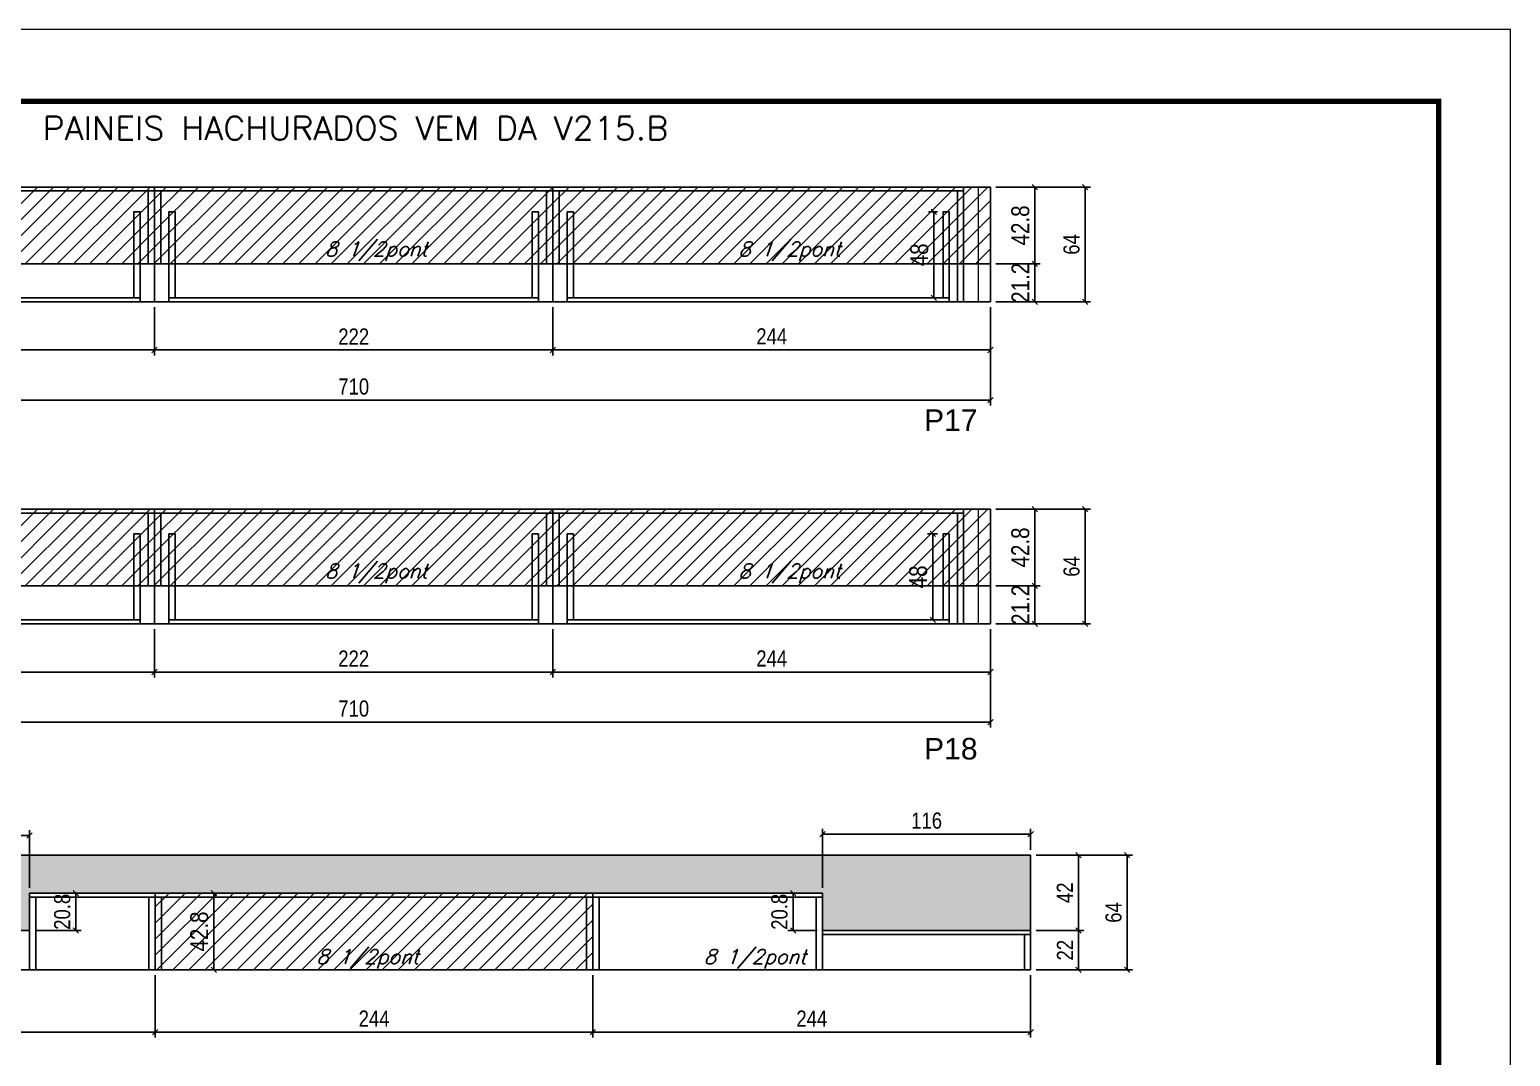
# Model space of a CAD drawing. Extents: x 137137 to 143418, y 10464 to 34486.
# Drawn here: x 142565 to 143391, y 28171 to 28743 of the extents above; entities that cross this region are included whole.
import ezdxf

# ---------------------------------------------------------------- set-up
doc = ezdxf.new("R2010")
doc.units = 0
doc.linetypes.add('DASHED', pattern=[0.75, 0.5, -0.25])
for name, color, linetype in [('5', 5, 'Continuous'), ('COTA', 241, 'Continuous'), ('Painéis', 200, 'Continuous'), ('SARR_2.2x7', 40, 'Continuous'), ('SARR_3.5x7', 81, 'Continuous'), ('texto', 7, 'Continuous')]:
    doc.layers.add(name, color=color, linetype=linetype)
for name, color, linetype, lineweight in [('Escoras', 2, 'Continuous', 25), ('Folhas', 255, 'Continuous', 9), ('Hachura', 251, 'Continuous', 9), ('Sarr 2.2x7', 40, 'Continuous', 9), ('SARRAFO DE PRESSAO', 251, 'DASHED', 9), ('Texto Seção', 7, 'Continuous', 15)]:
    doc.layers.add(name, color=color, linetype=linetype, lineweight=lineweight)
doc.styles.add('COTA TECNICA', font='techl___.ttf', dxfattribs={"height": 10})
doc.styles.add('COTA TECNICA-50', font='techl___.ttf', dxfattribs={"height": 9})
doc.styles.add('REGUA-120', font='ROMANS.shx', dxfattribs={"height": 15})
doc.styles.add('Romans', font='romans.shx')
doc.styles.get("Standard").update_dxf_attribs({"font": 'arial.ttf'})
doc.dimstyles.new('COTA PAINEL-50', dxfattribs={"dimtxt": 9, "dimasz": 3, "dimexe": 3, "dimexo": 3, "dimgap": 3, "dimtad": 1, "dimdec": 1, "dimzin": 12, "dimdsep": 46, "dimtxsty": 'COTA TECNICA-50', "dimblk1": 'OBLIQUE', "dimblk2": 'OBLIQUE', "dimsah": 1, "dimcen": 0.9, "dimclrd": 4, "dimclre": 4, "dimclrt": 240, "dimadec": 1, "dimazin": 3, "dimtfac": 1, "dimtdec": 1, "dimtmove": 0, "dimatfit": 3, "dimfxl": 1, "dimtolj": 1, "dimtzin": 12, "dimarcsym": 0})
doc.dimstyles.new('PAINEL', dxfattribs={"dimtxt": 10, "dimasz": 3, "dimexe": 3, "dimexo": 3, "dimgap": 3, "dimtad": 1, "dimdec": 1, "dimzin": 12, "dimdsep": 46, "dimtxsty": 'COTA TECNICA', "dimblk1": 'OBLIQUE', "dimblk2": 'OBLIQUE', "dimsah": 1, "dimcen": 0.9, "dimclrd": 4, "dimclre": 4, "dimclrt": 240, "dimadec": 1, "dimazin": 3, "dimtfac": 1, "dimtdec": 1, "dimtmove": 0, "dimatfit": 3, "dimfxl": 1, "dimtolj": 1, "dimtzin": 12, "dimarcsym": 0})
pattern_1 = [(45, (0, -179.5123), (-4.49012806, 4.49012806), [])]

# ---------------------------------------------------------------- blocks, each defined once
blk = doc.blocks.new('9999999999')
at = {"layer": 'Folhas'}
blk.add_lwpolyline([(98138.98, 34190.21), (99623.98, 34190.21), (99623.98, 35240.21), (98138.98, 35240.21)], close=True, dxfattribs=at)
at = {"layer": 'Folhas', "color": 30, "const_width": 3}
blk.add_lwpolyline([(98213.98, 34230.21), (99583.98, 34230.21), (99583.98, 35200.21), (98213.98, 35200.21)], close=True, dxfattribs=at)
blk = doc.blocks.new('_Oblique')
at = {"color": 0, "linetype": 'ByBlock', "lineweight": -2}
blk.add_line((-0.5, -0.5), (0.5, 0.5), dxfattribs=at)
blk = doc.blocks.new('*D1054')
at = {"layer": 'Defpoints', "color": 0, "linetype": 'ByBlock', "transparency": 16777216}
for p in [(142391.03, 28591.15), (142635.03, 28591.15), (142635.03, 28564.32)]:
    blk.add_point(p, dxfattribs=at)
at = {"layer": 'Escoras', "color": 4, "linetype": 'ByBlock', "lineweight": -2, "transparency": 16777216}
for p, q in [((142391.03, 28588.15), (142391.03, 28561.32)), ((142635.03, 28588.15), (142635.03, 28561.32)), ((142391.03, 28564.32), (142635.03, 28564.32))]:
    blk.add_line(p, q, dxfattribs=at)
at = {"layer": 'Escoras', "color": 4, "linetype": 'ByBlock', "lineweight": -2, "transparency": 16777216, "xscale": 3, "yscale": 3, "zscale": 3, "rotation": 180}
blk.add_blockref('_Oblique', (142391.03, 28564.32), dxfattribs=at)
at = {"layer": 'Escoras', "color": 4, "linetype": 'ByBlock', "lineweight": -2, "transparency": 16777216, "xscale": 3, "yscale": 3, "zscale": 3}
blk.add_blockref('_Oblique', (142635.03, 28564.32), dxfattribs=at)
at = {"layer": 'Escoras', "color": 240, "linetype": 'ByBlock', "transparency": 16777216, "insert": (142513.03, 28571.89), "char_height": 9, "attachment_point": 5, "style": 'COTA TECNICA-50'}
blk.add_mtext('\\A1;244', dxfattribs=at)
blk = doc.blocks.new('*D1055')
at = {"layer": 'Defpoints', "color": 0, "linetype": 'ByBlock', "transparency": 16777216}
for p in [(142635.03, 28591.15), (142857.03, 28591.15), (142857.03, 28564.32)]:
    blk.add_point(p, dxfattribs=at)
at = {"layer": 'Escoras', "color": 4, "linetype": 'ByBlock', "lineweight": -2, "transparency": 16777216}
for p, q in [((142635.03, 28588.15), (142635.03, 28561.32)), ((142857.03, 28588.15), (142857.03, 28561.32)), ((142635.03, 28564.32), (142857.03, 28564.32))]:
    blk.add_line(p, q, dxfattribs=at)
at = {"layer": 'Escoras', "color": 4, "linetype": 'ByBlock', "lineweight": -2, "transparency": 16777216, "xscale": 3, "yscale": 3, "zscale": 3, "rotation": 180}
blk.add_blockref('_Oblique', (142635.03, 28564.32), dxfattribs=at)
at = {"layer": 'Escoras', "color": 4, "linetype": 'ByBlock', "lineweight": -2, "transparency": 16777216, "xscale": 3, "yscale": 3, "zscale": 3}
blk.add_blockref('_Oblique', (142857.03, 28564.32), dxfattribs=at)
at = {"layer": 'Escoras', "color": 240, "linetype": 'ByBlock', "transparency": 16777216, "insert": (142746.03, 28571.82), "char_height": 9, "attachment_point": 5, "style": 'COTA TECNICA-50'}
blk.add_mtext('\\A1;222', dxfattribs=at)
blk = doc.blocks.new('*D1076')
at = {"layer": 'Defpoints', "color": 0, "linetype": 'ByBlock', "transparency": 16777216}
for p in [(142857.03, 28591.15), (143101.03, 28591.15), (143101.03, 28564.32)]:
    blk.add_point(p, dxfattribs=at)
at = {"layer": 'Escoras', "color": 4, "linetype": 'ByBlock', "lineweight": -2, "transparency": 16777216}
for p, q in [((142857.03, 28588.15), (142857.03, 28561.32)), ((143101.03, 28588.15), (143101.03, 28561.32)), ((142857.03, 28564.32), (143101.03, 28564.32))]:
    blk.add_line(p, q, dxfattribs=at)
at = {"layer": 'Escoras', "color": 4, "linetype": 'ByBlock', "lineweight": -2, "transparency": 16777216, "xscale": 3, "yscale": 3, "zscale": 3, "rotation": 180}
blk.add_blockref('_Oblique', (142857.03, 28564.32), dxfattribs=at)
at = {"layer": 'Escoras', "color": 4, "linetype": 'ByBlock', "lineweight": -2, "transparency": 16777216, "xscale": 3, "yscale": 3, "zscale": 3}
blk.add_blockref('_Oblique', (143101.03, 28564.32), dxfattribs=at)
at = {"layer": 'Escoras', "color": 240, "linetype": 'ByBlock', "transparency": 16777216, "insert": (142979.03, 28571.89), "char_height": 9, "attachment_point": 5, "style": 'COTA TECNICA-50'}
blk.add_mtext('\\A1;244', dxfattribs=at)
blk = doc.blocks.new('*D1056')
at = {"layer": 'Defpoints', "color": 0, "linetype": 'ByBlock', "transparency": 16777216}
for p in [(142391.03, 28591.15), (143101.03, 28591.15), (142391.03, 28536.31)]:
    blk.add_point(p, dxfattribs=at)
at = {"layer": 'Escoras', "color": 4, "linetype": 'ByBlock', "lineweight": -2, "transparency": 16777216}
for p, q in [((142391.03, 28588.15), (142391.03, 28533.31)), ((143101.03, 28588.15), (143101.03, 28533.31)), ((143101.03, 28536.31), (142391.03, 28536.31))]:
    blk.add_line(p, q, dxfattribs=at)
at = {"layer": 'Escoras', "color": 4, "linetype": 'ByBlock', "lineweight": -2, "transparency": 16777216, "xscale": 3, "yscale": 3, "zscale": 3, "rotation": 180}
blk.add_blockref('_Oblique', (142391.03, 28536.31), dxfattribs=at)
at = {"layer": 'Escoras', "color": 4, "linetype": 'ByBlock', "lineweight": -2, "transparency": 16777216, "xscale": 3, "yscale": 3, "zscale": 3}
blk.add_blockref('_Oblique', (143101.03, 28536.31), dxfattribs=at)
at = {"layer": 'Escoras', "color": 240, "linetype": 'ByBlock', "transparency": 16777216, "insert": (142746.03, 28543.9), "char_height": 9, "attachment_point": 5, "style": 'COTA TECNICA-50'}
blk.add_mtext('\\A1;710', dxfattribs=at)
blk = doc.blocks.new('*D1077')
at = {"layer": 'Defpoints', "color": 0, "linetype": 'ByBlock', "transparency": 16777216}
for p in [(142391.38, 28218.76), (142635.38, 28218.76), (142635.38, 28184.06)]:
    blk.add_point(p, dxfattribs=at)
at = {"layer": 'Escoras', "color": 4, "linetype": 'ByBlock', "lineweight": -2, "transparency": 16777216}
for p, q in [((142391.38, 28215.76), (142391.38, 28181.06)), ((142635.38, 28215.76), (142635.38, 28181.06)), ((142391.38, 28184.06), (142635.38, 28184.06))]:
    blk.add_line(p, q, dxfattribs=at)
at = {"layer": 'Escoras', "color": 4, "linetype": 'ByBlock', "lineweight": -2, "transparency": 16777216, "xscale": 3, "yscale": 3, "zscale": 3, "rotation": 180}
blk.add_blockref('_Oblique', (142391.38, 28184.06), dxfattribs=at)
at = {"layer": 'Escoras', "color": 4, "linetype": 'ByBlock', "lineweight": -2, "transparency": 16777216, "xscale": 3, "yscale": 3, "zscale": 3}
blk.add_blockref('_Oblique', (142635.38, 28184.06), dxfattribs=at)
at = {"layer": 'Escoras', "color": 240, "linetype": 'ByBlock', "transparency": 16777216, "insert": (142513.38, 28191.63), "char_height": 9, "attachment_point": 5, "style": 'COTA TECNICA-50'}
blk.add_mtext('\\A1;244', dxfattribs=at)
blk = doc.blocks.new('*D1057')
at = {"layer": 'Defpoints', "color": 0, "linetype": 'ByBlock', "transparency": 16777216}
for p in [(142635.38, 28218.76), (142879.38, 28218.76), (142879.38, 28184.06)]:
    blk.add_point(p, dxfattribs=at)
at = {"layer": 'Escoras', "color": 4, "linetype": 'ByBlock', "lineweight": -2, "transparency": 16777216}
for p, q in [((142635.38, 28215.76), (142635.38, 28181.06)), ((142879.38, 28215.76), (142879.38, 28181.06)), ((142635.38, 28184.06), (142879.38, 28184.06))]:
    blk.add_line(p, q, dxfattribs=at)
at = {"layer": 'Escoras', "color": 4, "linetype": 'ByBlock', "lineweight": -2, "transparency": 16777216, "xscale": 3, "yscale": 3, "zscale": 3, "rotation": 180}
blk.add_blockref('_Oblique', (142635.38, 28184.06), dxfattribs=at)
at = {"layer": 'Escoras', "color": 4, "linetype": 'ByBlock', "lineweight": -2, "transparency": 16777216, "xscale": 3, "yscale": 3, "zscale": 3}
blk.add_blockref('_Oblique', (142879.38, 28184.06), dxfattribs=at)
at = {"layer": 'Escoras', "color": 240, "linetype": 'ByBlock', "transparency": 16777216, "insert": (142757.38, 28191.63), "char_height": 9, "attachment_point": 5, "style": 'COTA TECNICA-50'}
blk.add_mtext('\\A1;244', dxfattribs=at)
blk = doc.blocks.new('*D1058')
at = {"layer": 'Defpoints', "color": 0, "linetype": 'ByBlock', "transparency": 16777216}
for p in [(142879.38, 28218.76), (143123.38, 28218.76), (143123.38, 28184.06)]:
    blk.add_point(p, dxfattribs=at)
at = {"layer": 'Escoras', "color": 4, "linetype": 'ByBlock', "lineweight": -2, "transparency": 16777216}
for p, q in [((142879.38, 28215.76), (142879.38, 28181.06)), ((143123.38, 28215.76), (143123.38, 28181.06)), ((142879.38, 28184.06), (143123.38, 28184.06))]:
    blk.add_line(p, q, dxfattribs=at)
at = {"layer": 'Escoras', "color": 4, "linetype": 'ByBlock', "lineweight": -2, "transparency": 16777216, "xscale": 3, "yscale": 3, "zscale": 3, "rotation": 180}
blk.add_blockref('_Oblique', (142879.38, 28184.06), dxfattribs=at)
at = {"layer": 'Escoras', "color": 4, "linetype": 'ByBlock', "lineweight": -2, "transparency": 16777216, "xscale": 3, "yscale": 3, "zscale": 3}
blk.add_blockref('_Oblique', (143123.38, 28184.06), dxfattribs=at)
at = {"layer": 'Escoras', "color": 240, "linetype": 'ByBlock', "transparency": 16777216, "insert": (143001.38, 28191.63), "char_height": 9, "attachment_point": 5, "style": 'COTA TECNICA-50'}
blk.add_mtext('\\A1;244', dxfattribs=at)
blk = doc.blocks.new('*D1078')
at = {"layer": 'Defpoints', "color": 0, "linetype": 'ByBlock', "transparency": 16777216}
for p in [(142991, 28261.56), (143007.38, 28261.56), (143007.38, 28240.76)]:
    blk.add_point(p, dxfattribs=at)
at = {"layer": 'Escoras', "color": 4, "linetype": 'ByBlock', "lineweight": -2, "transparency": 16777216}
for p, q in [((143004.38, 28261.56), (142988, 28261.56)), ((142991, 28240.76), (142991, 28261.56)), ((143004.38, 28240.76), (142988, 28240.76))]:
    blk.add_line(p, q, dxfattribs=at)
at = {"layer": 'Escoras', "color": 4, "linetype": 'ByBlock', "lineweight": -2, "transparency": 16777216, "xscale": 3, "yscale": 3, "zscale": 3}
for p, rotation in [((142991, 28261.56), 90), ((142991, 28240.76), 270)]:
    blk.add_blockref('_Oblique', p, dxfattribs=dict(at, rotation=rotation))
at = {"layer": 'Escoras', "color": 240, "linetype": 'ByBlock', "transparency": 16777216, "insert": (142983.39, 28251.16), "char_height": 9, "attachment_point": 5, "rotation": 90, "style": 'COTA TECNICA-50'}
blk.add_mtext('\\A1;20.8', dxfattribs=at)
blk = doc.blocks.new('*D1079')
at = {"layer": 'Defpoints', "color": 0, "linetype": 'ByBlock', "transparency": 16777216}
for p in [(142565.38, 28261.56), (142565.38, 28240.76), (142591.19, 28240.76)]:
    blk.add_point(p, dxfattribs=at)
at = {"layer": 'Escoras', "color": 4, "linetype": 'ByBlock', "lineweight": -2, "transparency": 16777216}
for p, q in [((142568.38, 28261.56), (142594.19, 28261.56)), ((142591.19, 28261.56), (142591.19, 28240.76)), ((142568.38, 28240.76), (142594.19, 28240.76))]:
    blk.add_line(p, q, dxfattribs=at)
at = {"layer": 'Escoras', "color": 4, "linetype": 'ByBlock', "lineweight": -2, "transparency": 16777216, "xscale": 3, "yscale": 3, "zscale": 3}
for p, rotation in [((142591.19, 28261.56), 90), ((142591.19, 28240.76), 270)]:
    blk.add_blockref('_Oblique', p, dxfattribs=dict(at, rotation=rotation))
at = {"layer": 'Escoras', "color": 240, "linetype": 'ByBlock', "transparency": 16777216, "insert": (142583.57, 28251.16), "char_height": 9, "attachment_point": 5, "rotation": 90, "style": 'COTA TECNICA-50'}
blk.add_mtext('\\A1;20.8', dxfattribs=at)
blk = doc.blocks.new('*D1065')
at = {"layer": 'Defpoints', "color": 0, "linetype": 'ByBlock', "transparency": 16777216}
for p in [(142565.38, 28293.7), (142565.38, 28261.56), (142391.38, 28240.76)]:
    blk.add_point(p, dxfattribs=at)
at = {"layer": 'Escoras', "color": 4, "linetype": 'ByBlock', "lineweight": -2, "transparency": 16777216}
for p, q in [((142391.38, 28243.76), (142391.38, 28296.7)), ((142565.38, 28264.56), (142565.38, 28296.7)), ((142391.38, 28293.7), (142565.38, 28293.7))]:
    blk.add_line(p, q, dxfattribs=at)
at = {"layer": 'Escoras', "color": 4, "linetype": 'ByBlock', "lineweight": -2, "transparency": 16777216, "xscale": 3, "yscale": 3, "zscale": 3, "rotation": 180}
blk.add_blockref('_Oblique', (142391.38, 28293.7), dxfattribs=at)
at = {"layer": 'Escoras', "color": 4, "linetype": 'ByBlock', "lineweight": -2, "transparency": 16777216, "xscale": 3, "yscale": 3, "zscale": 3}
blk.add_blockref('_Oblique', (142565.38, 28293.7), dxfattribs=at)
at = {"layer": 'Escoras', "color": 240, "linetype": 'ByBlock', "transparency": 16777216, "insert": (142478.38, 28301.27), "char_height": 9, "attachment_point": 5, "style": 'COTA TECNICA-50'}
blk.add_mtext('\\A1;174', dxfattribs=at)
blk = doc.blocks.new('*D1066')
at = {"layer": 'Defpoints', "color": 0, "linetype": 'ByBlock', "transparency": 16777216}
for p in [(143123.38, 28294.35), (143123.38, 28282.76), (143007.38, 28261.56)]:
    blk.add_point(p, dxfattribs=at)
at = {"layer": 'Escoras', "color": 4, "linetype": 'ByBlock', "lineweight": -2, "transparency": 16777216}
for p, q in [((143007.38, 28264.56), (143007.38, 28297.35)), ((143123.38, 28285.76), (143123.38, 28297.35)), ((143007.38, 28294.35), (143123.38, 28294.35))]:
    blk.add_line(p, q, dxfattribs=at)
at = {"layer": 'Escoras', "color": 4, "linetype": 'ByBlock', "lineweight": -2, "transparency": 16777216, "xscale": 3, "yscale": 3, "zscale": 3, "rotation": 180}
blk.add_blockref('_Oblique', (143007.38, 28294.35), dxfattribs=at)
at = {"layer": 'Escoras', "color": 4, "linetype": 'ByBlock', "lineweight": -2, "transparency": 16777216, "xscale": 3, "yscale": 3, "zscale": 3}
blk.add_blockref('_Oblique', (143123.38, 28294.35), dxfattribs=at)
at = {"layer": 'Escoras', "color": 240, "linetype": 'ByBlock', "transparency": 16777216, "insert": (143065.38, 28301.94), "char_height": 9, "attachment_point": 5, "style": 'COTA TECNICA-50'}
blk.add_mtext('\\A1;116', dxfattribs=at)
blk = doc.blocks.new('*D1086')
at = {"layer": 'Defpoints', "color": 0, "linetype": 'ByBlock', "transparency": 16777216}
for p in [(143123.38, 28240.76), (143149.98, 28240.76), (143123.38, 28218.76)]:
    blk.add_point(p, dxfattribs=at)
at = {"layer": 'Escoras', "color": 4, "linetype": 'ByBlock', "lineweight": -2, "transparency": 16777216}
for p, q in [((143126.38, 28240.76), (143152.98, 28240.76)), ((143149.98, 28218.76), (143149.98, 28240.76)), ((143126.38, 28218.76), (143152.98, 28218.76))]:
    blk.add_line(p, q, dxfattribs=at)
at = {"layer": 'Escoras', "color": 4, "linetype": 'ByBlock', "lineweight": -2, "transparency": 16777216, "xscale": 3, "yscale": 3, "zscale": 3}
for p, rotation in [((143149.98, 28240.76), 90), ((143149.98, 28218.76), 270)]:
    blk.add_blockref('_Oblique', p, dxfattribs=dict(at, rotation=rotation))
at = {"layer": 'Escoras', "color": 240, "linetype": 'ByBlock', "transparency": 16777216, "insert": (143142.48, 28229.76), "char_height": 9, "attachment_point": 5, "rotation": 90, "style": 'COTA TECNICA-50'}
blk.add_mtext('\\A1;22', dxfattribs=at)
blk = doc.blocks.new('*D1087')
at = {"layer": 'Defpoints', "color": 0, "linetype": 'ByBlock', "transparency": 16777216}
for p in [(143123.38, 28282.76), (143149.98, 28282.76), (143123.38, 28240.76)]:
    blk.add_point(p, dxfattribs=at)
at = {"layer": 'Escoras', "color": 4, "linetype": 'ByBlock', "lineweight": -2, "transparency": 16777216}
for p, q in [((143126.38, 28282.76), (143152.98, 28282.76)), ((143149.98, 28240.76), (143149.98, 28282.76)), ((143126.38, 28240.76), (143152.98, 28240.76))]:
    blk.add_line(p, q, dxfattribs=at)
at = {"layer": 'Escoras', "color": 4, "linetype": 'ByBlock', "lineweight": -2, "transparency": 16777216, "xscale": 3, "yscale": 3, "zscale": 3}
for p, rotation in [((143149.98, 28282.76), 90), ((143149.98, 28240.76), 270)]:
    blk.add_blockref('_Oblique', p, dxfattribs=dict(at, rotation=rotation))
at = {"layer": 'Escoras', "color": 240, "linetype": 'ByBlock', "transparency": 16777216, "insert": (143142.41, 28261.76), "char_height": 9, "attachment_point": 5, "rotation": 90, "style": 'COTA TECNICA-50'}
blk.add_mtext('\\A1;42', dxfattribs=at)
blk = doc.blocks.new('*D1074')
at = {"layer": 'Defpoints', "color": 0, "linetype": 'ByBlock', "transparency": 16777216}
for p in [(143123.38, 28282.76), (143123.38, 28218.76), (143177.2, 28218.76)]:
    blk.add_point(p, dxfattribs=at)
at = {"layer": 'Escoras', "color": 4, "linetype": 'ByBlock', "lineweight": -2, "transparency": 16777216}
for p, q in [((143126.38, 28282.76), (143180.2, 28282.76)), ((143177.2, 28282.76), (143177.2, 28218.76)), ((143126.38, 28218.76), (143180.2, 28218.76))]:
    blk.add_line(p, q, dxfattribs=at)
at = {"layer": 'Escoras', "color": 4, "linetype": 'ByBlock', "lineweight": -2, "transparency": 16777216, "xscale": 3, "yscale": 3, "zscale": 3}
for p, rotation in [((143177.2, 28282.76), 90), ((143177.2, 28218.76), 270)]:
    blk.add_blockref('_Oblique', p, dxfattribs=dict(at, rotation=rotation))
at = {"layer": 'Escoras', "color": 240, "linetype": 'ByBlock', "transparency": 16777216, "insert": (143169.61, 28250.76), "char_height": 9, "attachment_point": 5, "rotation": 90, "style": 'COTA TECNICA-50'}
blk.add_mtext('\\A1;64', dxfattribs=at)
blk = doc.blocks.new('*D2314')
at = {"layer": 'Defpoints', "color": 0, "linetype": 'ByBlock', "transparency": 16777216}
for p in [(143101.03, 28655.15), (143101.03, 28591.15), (143153.79, 28591.15)]:
    blk.add_point(p, dxfattribs=at)
at = {"layer": 'Escoras', "color": 4, "linetype": 'ByBlock', "lineweight": -2, "transparency": 16777216}
for p, q in [((143104.03, 28655.15), (143156.79, 28655.15)), ((143153.79, 28655.15), (143153.79, 28591.15)), ((143104.03, 28591.15), (143156.79, 28591.15))]:
    blk.add_line(p, q, dxfattribs=at)
at = {"layer": 'Escoras', "color": 4, "linetype": 'ByBlock', "lineweight": -2, "transparency": 16777216, "xscale": 3, "yscale": 3, "zscale": 3}
for p, rotation in [((143153.79, 28655.15), 90), ((143153.79, 28591.15), 270)]:
    blk.add_blockref('_Oblique', p, dxfattribs=dict(at, rotation=rotation))
at = {"layer": 'Escoras', "color": 240, "linetype": 'ByBlock', "transparency": 16777216, "insert": (143146.2, 28623.15), "char_height": 9, "attachment_point": 5, "rotation": 90, "style": 'COTA TECNICA-50'}
blk.add_mtext('\\A1;64', dxfattribs=at)
blk = doc.blocks.new('*D2315')
at = {"layer": 'COTA', "color": 4, "lineweight": -2, "ltscale": 25, "transparency": 16777216}
for p, q in [((143104.03, 28655.15), (143128.75, 28655.15)), ((143125.75, 28655.15), (143125.75, 28612.35)), ((143104.03, 28612.35), (143128.75, 28612.35))]:
    blk.add_line(p, q, dxfattribs=at)
at = {"layer": 'Defpoints', "color": 0, "ltscale": 25, "transparency": 16777216}
for p in [(143101.03, 28655.15), (143101.03, 28612.35), (143125.75, 28612.35)]:
    blk.add_point(p, dxfattribs=at)
at = {"layer": 'COTA', "color": 4, "lineweight": -2, "ltscale": 25, "transparency": 16777216, "xscale": 3, "yscale": 3, "zscale": 3}
for p, rotation in [((143125.75, 28655.15), 90), ((143125.75, 28612.35), 270)]:
    blk.add_blockref('_Oblique', p, dxfattribs=dict(at, rotation=rotation))
at = {"layer": 'COTA', "color": 240, "ltscale": 25, "transparency": 16777216, "insert": (143117.65, 28633.75), "char_height": 10, "attachment_point": 5, "rotation": 90, "style": 'COTA TECNICA'}
blk.add_mtext('\\A1;42.8', dxfattribs=at)
blk = doc.blocks.new('*D2316')
at = {"layer": 'COTA', "color": 4, "lineweight": -2, "ltscale": 25, "transparency": 16777216}
for p, q in [((143104.03, 28612.35), (143128.75, 28612.35)), ((143125.75, 28612.35), (143125.75, 28591.15)), ((143104.03, 28591.15), (143128.75, 28591.15))]:
    blk.add_line(p, q, dxfattribs=at)
at = {"layer": 'Defpoints', "color": 0, "ltscale": 25, "transparency": 16777216}
for p in [(143101.03, 28612.35), (143101.03, 28591.15), (143125.75, 28591.15)]:
    blk.add_point(p, dxfattribs=at)
at = {"layer": 'COTA', "color": 4, "lineweight": -2, "ltscale": 25, "transparency": 16777216, "xscale": 3, "yscale": 3, "zscale": 3}
for p, rotation in [((143125.75, 28612.35), 90), ((143125.75, 28591.15), 270)]:
    blk.add_blockref('_Oblique', p, dxfattribs=dict(at, rotation=rotation))
at = {"layer": 'COTA', "color": 240, "ltscale": 25, "transparency": 16777216, "insert": (143117.69, 28601.75), "char_height": 10, "attachment_point": 5, "rotation": 90, "style": 'COTA TECNICA'}
blk.add_mtext('\\A1;21.2', dxfattribs=at)
blk = doc.blocks.new('*D2317')
at = {"layer": 'Defpoints', "color": 0, "linetype": 'ByBlock', "transparency": 16777216}
for p in [(142391.03, 28411.64), (142635.03, 28411.64), (142635.03, 28384.81)]:
    blk.add_point(p, dxfattribs=at)
at = {"layer": 'Escoras', "color": 4, "linetype": 'ByBlock', "lineweight": -2, "transparency": 16777216}
for p, q in [((142391.03, 28408.64), (142391.03, 28381.81)), ((142635.03, 28408.64), (142635.03, 28381.81)), ((142391.03, 28384.81), (142635.03, 28384.81))]:
    blk.add_line(p, q, dxfattribs=at)
at = {"layer": 'Escoras', "color": 4, "linetype": 'ByBlock', "lineweight": -2, "transparency": 16777216, "xscale": 3, "yscale": 3, "zscale": 3, "rotation": 180}
blk.add_blockref('_Oblique', (142391.03, 28384.81), dxfattribs=at)
at = {"layer": 'Escoras', "color": 4, "linetype": 'ByBlock', "lineweight": -2, "transparency": 16777216, "xscale": 3, "yscale": 3, "zscale": 3}
blk.add_blockref('_Oblique', (142635.03, 28384.81), dxfattribs=at)
at = {"layer": 'Escoras', "color": 240, "linetype": 'ByBlock', "transparency": 16777216, "insert": (142513.03, 28392.37), "char_height": 9, "attachment_point": 5, "style": 'COTA TECNICA-50'}
blk.add_mtext('\\A1;244', dxfattribs=at)
blk = doc.blocks.new('*D2318')
at = {"layer": 'Defpoints', "color": 0, "linetype": 'ByBlock', "transparency": 16777216}
for p in [(142635.03, 28411.64), (142857.03, 28411.64), (142857.03, 28384.81)]:
    blk.add_point(p, dxfattribs=at)
at = {"layer": 'Escoras', "color": 4, "linetype": 'ByBlock', "lineweight": -2, "transparency": 16777216}
for p, q in [((142635.03, 28408.64), (142635.03, 28381.81)), ((142857.03, 28408.64), (142857.03, 28381.81)), ((142635.03, 28384.81), (142857.03, 28384.81))]:
    blk.add_line(p, q, dxfattribs=at)
at = {"layer": 'Escoras', "color": 4, "linetype": 'ByBlock', "lineweight": -2, "transparency": 16777216, "xscale": 3, "yscale": 3, "zscale": 3, "rotation": 180}
blk.add_blockref('_Oblique', (142635.03, 28384.81), dxfattribs=at)
at = {"layer": 'Escoras', "color": 4, "linetype": 'ByBlock', "lineweight": -2, "transparency": 16777216, "xscale": 3, "yscale": 3, "zscale": 3}
blk.add_blockref('_Oblique', (142857.03, 28384.81), dxfattribs=at)
at = {"layer": 'Escoras', "color": 240, "linetype": 'ByBlock', "transparency": 16777216, "insert": (142746.03, 28392.31), "char_height": 9, "attachment_point": 5, "style": 'COTA TECNICA-50'}
blk.add_mtext('\\A1;222', dxfattribs=at)
blk = doc.blocks.new('*D2323')
at = {"layer": 'Defpoints', "color": 0, "linetype": 'ByBlock', "transparency": 16777216}
for p in [(142857.03, 28411.64), (143101.03, 28411.64), (143101.03, 28384.81)]:
    blk.add_point(p, dxfattribs=at)
at = {"layer": 'Escoras', "color": 4, "linetype": 'ByBlock', "lineweight": -2, "transparency": 16777216}
for p, q in [((142857.03, 28408.64), (142857.03, 28381.81)), ((143101.03, 28408.64), (143101.03, 28381.81)), ((142857.03, 28384.81), (143101.03, 28384.81))]:
    blk.add_line(p, q, dxfattribs=at)
at = {"layer": 'Escoras', "color": 4, "linetype": 'ByBlock', "lineweight": -2, "transparency": 16777216, "xscale": 3, "yscale": 3, "zscale": 3, "rotation": 180}
blk.add_blockref('_Oblique', (142857.03, 28384.81), dxfattribs=at)
at = {"layer": 'Escoras', "color": 4, "linetype": 'ByBlock', "lineweight": -2, "transparency": 16777216, "xscale": 3, "yscale": 3, "zscale": 3}
blk.add_blockref('_Oblique', (143101.03, 28384.81), dxfattribs=at)
at = {"layer": 'Escoras', "color": 240, "linetype": 'ByBlock', "transparency": 16777216, "insert": (142979.03, 28392.37), "char_height": 9, "attachment_point": 5, "style": 'COTA TECNICA-50'}
blk.add_mtext('\\A1;244', dxfattribs=at)
blk = doc.blocks.new('*D2319')
at = {"layer": 'Defpoints', "color": 0, "linetype": 'ByBlock', "transparency": 16777216}
for p in [(142391.03, 28411.64), (143101.03, 28411.64), (142391.03, 28356.8)]:
    blk.add_point(p, dxfattribs=at)
at = {"layer": 'Escoras', "color": 4, "linetype": 'ByBlock', "lineweight": -2, "transparency": 16777216}
for p, q in [((142391.03, 28408.64), (142391.03, 28353.8)), ((143101.03, 28408.64), (143101.03, 28353.8)), ((143101.03, 28356.8), (142391.03, 28356.8))]:
    blk.add_line(p, q, dxfattribs=at)
at = {"layer": 'Escoras', "color": 4, "linetype": 'ByBlock', "lineweight": -2, "transparency": 16777216, "xscale": 3, "yscale": 3, "zscale": 3, "rotation": 180}
blk.add_blockref('_Oblique', (142391.03, 28356.8), dxfattribs=at)
at = {"layer": 'Escoras', "color": 4, "linetype": 'ByBlock', "lineweight": -2, "transparency": 16777216, "xscale": 3, "yscale": 3, "zscale": 3}
blk.add_blockref('_Oblique', (143101.03, 28356.8), dxfattribs=at)
at = {"layer": 'Escoras', "color": 240, "linetype": 'ByBlock', "transparency": 16777216, "insert": (142746.03, 28364.39), "char_height": 9, "attachment_point": 5, "style": 'COTA TECNICA-50'}
blk.add_mtext('\\A1;710', dxfattribs=at)
blk = doc.blocks.new('*D2320')
at = {"layer": 'Defpoints', "color": 0, "linetype": 'ByBlock', "transparency": 16777216}
for p in [(143101.03, 28475.64), (143101.03, 28411.64), (143153.79, 28411.64)]:
    blk.add_point(p, dxfattribs=at)
at = {"layer": 'Escoras', "color": 4, "linetype": 'ByBlock', "lineweight": -2, "transparency": 16777216}
for p, q in [((143104.03, 28475.64), (143156.79, 28475.64)), ((143153.79, 28475.64), (143153.79, 28411.64)), ((143104.03, 28411.64), (143156.79, 28411.64))]:
    blk.add_line(p, q, dxfattribs=at)
at = {"layer": 'Escoras', "color": 4, "linetype": 'ByBlock', "lineweight": -2, "transparency": 16777216, "xscale": 3, "yscale": 3, "zscale": 3}
for p, rotation in [((143153.79, 28475.64), 90), ((143153.79, 28411.64), 270)]:
    blk.add_blockref('_Oblique', p, dxfattribs=dict(at, rotation=rotation))
at = {"layer": 'Escoras', "color": 240, "linetype": 'ByBlock', "transparency": 16777216, "insert": (143146.2, 28443.64), "char_height": 9, "attachment_point": 5, "rotation": 90, "style": 'COTA TECNICA-50'}
blk.add_mtext('\\A1;64', dxfattribs=at)
blk = doc.blocks.new('*D2321')
at = {"layer": 'COTA', "color": 4, "lineweight": -2, "ltscale": 25, "transparency": 16777216}
for p, q in [((143104.03, 28475.64), (143128.75, 28475.64)), ((143125.75, 28475.64), (143125.75, 28432.84)), ((143104.03, 28432.84), (143128.75, 28432.84))]:
    blk.add_line(p, q, dxfattribs=at)
at = {"layer": 'Defpoints', "color": 0, "ltscale": 25, "transparency": 16777216}
for p in [(143101.03, 28475.64), (143101.03, 28432.84), (143125.75, 28432.84)]:
    blk.add_point(p, dxfattribs=at)
at = {"layer": 'COTA', "color": 4, "lineweight": -2, "ltscale": 25, "transparency": 16777216, "xscale": 3, "yscale": 3, "zscale": 3}
for p, rotation in [((143125.75, 28475.64), 90), ((143125.75, 28432.84), 270)]:
    blk.add_blockref('_Oblique', p, dxfattribs=dict(at, rotation=rotation))
at = {"layer": 'COTA', "color": 240, "ltscale": 25, "transparency": 16777216, "insert": (143117.65, 28454.24), "char_height": 10, "attachment_point": 5, "rotation": 90, "style": 'COTA TECNICA'}
blk.add_mtext('\\A1;42.8', dxfattribs=at)
blk = doc.blocks.new('*D2322')
at = {"layer": 'COTA', "color": 4, "lineweight": -2, "ltscale": 25, "transparency": 16777216}
for p, q in [((143104.03, 28432.84), (143128.75, 28432.84)), ((143125.75, 28432.84), (143125.75, 28411.64)), ((143104.03, 28411.64), (143128.75, 28411.64))]:
    blk.add_line(p, q, dxfattribs=at)
at = {"layer": 'Defpoints', "color": 0, "ltscale": 25, "transparency": 16777216}
for p in [(143101.03, 28432.84), (143101.03, 28411.64), (143125.75, 28411.64)]:
    blk.add_point(p, dxfattribs=at)
at = {"layer": 'COTA', "color": 4, "lineweight": -2, "ltscale": 25, "transparency": 16777216, "xscale": 3, "yscale": 3, "zscale": 3}
for p, rotation in [((143125.75, 28432.84), 90), ((143125.75, 28411.64), 270)]:
    blk.add_blockref('_Oblique', p, dxfattribs=dict(at, rotation=rotation))
at = {"layer": 'COTA', "color": 240, "ltscale": 25, "transparency": 16777216, "insert": (143117.69, 28422.24), "char_height": 10, "attachment_point": 5, "rotation": 90, "style": 'COTA TECNICA'}
blk.add_mtext('\\A1;21.2', dxfattribs=at)
blk = doc.blocks.new('*D2324')
at = {"layer": 'COTA', "color": 4, "lineweight": -2, "ltscale": 25, "transparency": 16777216}
for p, q in [((143071.53, 28641.35), (143066.41, 28641.35)), ((143069.41, 28593.35), (143069.41, 28641.35)), ((143071.53, 28593.35), (143066.41, 28593.35))]:
    blk.add_line(p, q, dxfattribs=at)
at = {"layer": 'Defpoints', "color": 0, "ltscale": 25, "transparency": 16777216}
for p in [(143069.41, 28641.35), (143074.53, 28641.35), (143074.53, 28593.35)]:
    blk.add_point(p, dxfattribs=at)
at = {"layer": 'COTA', "color": 4, "lineweight": -2, "ltscale": 25, "transparency": 16777216, "xscale": 3, "yscale": 3, "zscale": 3}
for p, rotation in [((143069.41, 28641.35), 90), ((143069.41, 28593.35), 270)]:
    blk.add_blockref('_Oblique', p, dxfattribs=dict(at, rotation=rotation))
at = {"layer": 'COTA', "color": 240, "ltscale": 25, "transparency": 16777216, "insert": (143061.32, 28617.35), "char_height": 10, "attachment_point": 5, "rotation": 90, "style": 'COTA TECNICA'}
blk.add_mtext('\\A1;48', dxfattribs=at)
blk = doc.blocks.new('*D2325')
at = {"layer": 'COTA', "color": 4, "lineweight": -2, "ltscale": 25, "transparency": 16777216}
for p, q in [((143071.53, 28461.84), (143065.82, 28461.84)), ((143068.82, 28413.84), (143068.82, 28461.84)), ((143071.53, 28413.84), (143065.82, 28413.84))]:
    blk.add_line(p, q, dxfattribs=at)
at = {"layer": 'Defpoints', "color": 0, "ltscale": 25, "transparency": 16777216}
for p in [(143068.82, 28461.84), (143074.53, 28461.84), (143074.53, 28413.84)]:
    blk.add_point(p, dxfattribs=at)
at = {"layer": 'COTA', "color": 4, "lineweight": -2, "ltscale": 25, "transparency": 16777216, "xscale": 3, "yscale": 3, "zscale": 3}
for p, rotation in [((143068.82, 28461.84), 90), ((143068.82, 28413.84), 270)]:
    blk.add_blockref('_Oblique', p, dxfattribs=dict(at, rotation=rotation))
at = {"layer": 'COTA', "color": 240, "ltscale": 25, "transparency": 16777216, "insert": (143060.72, 28437.84), "char_height": 10, "attachment_point": 5, "rotation": 90, "style": 'COTA TECNICA'}
blk.add_mtext('\\A1;48', dxfattribs=at)
blk = doc.blocks.new('*D2326')
at = {"layer": 'COTA', "color": 4, "lineweight": -2, "ltscale": 25, "transparency": 16777216}
for p, q in [((142638.38, 28261.56), (142671.06, 28261.56)), ((142668.06, 28218.76), (142668.06, 28261.56)), ((142638.38, 28218.76), (142671.06, 28218.76))]:
    blk.add_line(p, q, dxfattribs=at)
at = {"layer": 'Defpoints', "color": 0, "ltscale": 25, "transparency": 16777216}
for p in [(142635.38, 28261.56), (142668.06, 28261.56), (142635.38, 28218.76)]:
    blk.add_point(p, dxfattribs=at)
at = {"layer": 'COTA', "color": 4, "lineweight": -2, "ltscale": 25, "transparency": 16777216, "xscale": 3, "yscale": 3, "zscale": 3}
for p, rotation in [((142668.06, 28261.56), 90), ((142668.06, 28218.76), 270)]:
    blk.add_blockref('_Oblique', p, dxfattribs=dict(at, rotation=rotation))
at = {"layer": 'COTA', "color": 240, "ltscale": 25, "transparency": 16777216, "insert": (142659.97, 28240.16), "char_height": 10, "attachment_point": 5, "rotation": 90, "style": 'COTA TECNICA'}
blk.add_mtext('\\A1;42.8', dxfattribs=at)

msp = doc.modelspace()

# ---------------------------------------------------------------- hatches: boundary and pattern name
at = {"layer": 'COTA', "linetype": 'ByBlock'}
h = msp.add_hatch(dxfattribs=at)
h.set_pattern_fill('AR-CONC', color=256, scale=0.03)
h.set_pattern_definition([(50, (-45572.6263, -233.857), (5.46554007, -0.47817257), [0.5715, -6.2865]), (355, (-45572.6263, -233.857), (-1.05730264, 5.73170536), [0.4572, -5.02921753]), (100.4514447, (-45572.171, -233.8966), (4.40823741, 5.25353256), [0.48570026, -5.34270734]), (46.1842, (-45572.6263, -232.333), (8.13237123, -1.26126984), [0.85725, -9.42975]), (96.6355576, (-45571.949, -232.438), (7.12212402, 7.42278374), [0.7285507, -8.01406824]), (351.184151, (-45572.626, -232.333), (7.12212402, 7.42278374), [0.685799, -7.54379196]), (21, (-45571.8643, -232.714), (4.54843174, -3.06795595), [0.5715, -6.2865]), (326, (-45571.8643, -232.714), (1.85406085, 5.52563898), [0.4572, -5.0292]), (71.451445, (-45571.4853, -232.9695), (6.40249258, 2.45768307), [0.48570026, -5.34269813]), (37.5, (-45572.6263, -233.8568), (0.092658098, 2.536651166), [0, -4.96824, 0, -5.1054, 0, -5.04825]), (7.5, (-45572.6263, -233.8568), (2.004589875, 3.005417245), [0, -2.91084, 0, -4.85394, 0, -1.92405]), (327.5, (-45574.3256, -233.8568), (4.067717855, -0.17186232), [0, -1.905, 0, -5.9436, 0, -7.8867]), (317.5, (-45575.0876, -233.8568), (4.44387544, 0.76279473), [0, -2.4765, 0, -3.94716, 0, -5.6007])])
h.paths.add_polyline_path([(143123.38, 28240.76), (143123.38, 28282.76), (142391.38, 28282.76), (142391.38, 28240.76), (142565.38, 28240.76), (142565.38, 28259.36), (142565.38, 28261.56), (143007.38, 28261.56), (143007.38, 28240.76)])
at = {"layer": 'Hachura', "ltscale": 25}
h = msp.add_hatch(dxfattribs=at)
h.set_pattern_fill('ANSI31', color=256, scale=2)
h.paths.add_polyline_path([(142635.03, 28655.15), (142391.03, 28655.15), (142391.03, 28612.35), (142635.03, 28612.35)])
h = msp.add_hatch(dxfattribs=at)
h.set_pattern_fill('ANSI31', color=256, scale=2)
h.paths.add_polyline_path([(142857.03, 28612.35), (142857.03, 28655.15), (142635.03, 28655.15), (142635.03, 28612.35)])
h = msp.add_hatch(dxfattribs=at)
h.set_pattern_fill('ANSI31', color=256, scale=2)
h.paths.add_polyline_path([(142857.03, 28655.15), (142857.03, 28612.35), (143101.03, 28612.35), (143101.03, 28655.15)])
h = msp.add_hatch(dxfattribs=at)
h.set_pattern_fill('ANSI31', color=256, scale=2)
h.set_pattern_definition(pattern_1)
h.paths.add_polyline_path([(142635.03, 28475.64), (142391.03, 28475.64), (142391.03, 28432.84), (142635.03, 28432.84)])
h = msp.add_hatch(dxfattribs=at)
h.set_pattern_fill('ANSI31', color=256, scale=2)
h.set_pattern_definition(pattern_1)
h.paths.add_polyline_path([(142857.03, 28432.84), (142857.03, 28475.64), (142635.03, 28475.64), (142635.03, 28432.84)])
h = msp.add_hatch(dxfattribs=at)
h.set_pattern_fill('ANSI31', color=256, scale=2)
h.set_pattern_definition(pattern_1)
h.paths.add_polyline_path([(142857.03, 28475.64), (142857.03, 28432.84), (143101.03, 28432.84), (143101.03, 28475.64)])
h = msp.add_hatch(dxfattribs=at)
h.set_pattern_fill('ANSI31', color=256, scale=2)
h.paths.add_polyline_path([(142879.38, 28261.56), (142635.38, 28261.56), (142635.38, 28218.76), (142879.38, 28218.76)])
h.paths.add_polyline_path([(142669.82, 28223.3), (142669.82, 28257.85), (142649.24, 28257.85), (142649.24, 28223.3)], flags=24)

# ---------------------------------------------------------------- linework, layer by layer
at = {"layer": 'COTA', "linetype": 'ByBlock'}
for q in [(142391.38, 28282.76), (143123.38, 28240.76)]:
    msp.add_line((143123.38, 28282.76), q, dxfattribs=at)
at = {"layer": 'Painéis', "linetype": 'ByBlock'}
for p, q in [((142391.03, 28655.15), (143101.03, 28655.15)), ((142635.03, 28655.15), (142635.03, 28591.15)), ((142857.03, 28655.15), (142857.03, 28591.15)), ((143101.03, 28655.15), (143101.03, 28591.15)), ((142391.03, 28612.35), (143101.03, 28612.35)), ((142391.03, 28591.15), (143101.03, 28591.15)), ((142391.03, 28475.64), (143101.03, 28475.64)), ((142635.03, 28475.64), (142635.03, 28411.64)), ((142857.03, 28475.64), (142857.03, 28411.64)), ((143101.03, 28475.64), (143101.03, 28411.64)), ((142391.03, 28432.84), (143101.03, 28432.84)), ((142391.03, 28411.64), (143101.03, 28411.64)), ((142565.38, 28261.56), (143007.38, 28261.56)), ((142565.38, 28240.76), (142565.38, 28261.56)), ((142635.38, 28218.76), (142635.38, 28261.56)), ((142879.38, 28218.76), (142879.38, 28261.56)), ((143007.38, 28261.56), (143007.38, 28240.76)), ((142391.38, 28240.76), (142565.38, 28240.76)), ((143007.38, 28240.76), (143123.38, 28240.76)), ((143123.38, 28218.76), (143123.38, 28240.76)), ((143123.38, 28218.76), (142391.38, 28218.76))]:
    msp.add_line(p, q, dxfattribs=at)
at = {"layer": 'Sarr 2.2x7'}
for p, q in [((143094.03, 28655.15), (143094.03, 28591.15)), ((143094.03, 28475.64), (143094.03, 28411.64))]:
    msp.add_line(p, q, dxfattribs=at)
at = {"layer": 'SARR_2.2x7', "linetype": 'Continuous'}
for p, q in [((142406.03, 28652.95), (142635.03, 28652.95)), ((142635.03, 28652.95), (142857.03, 28652.95)), ((142857.03, 28652.95), (143086.03, 28652.95)), ((143086.03, 28652.95), (143086.03, 28655.15)), ((142627.03, 28593.35), (142414.03, 28593.35)), ((142849.03, 28593.35), (142643.03, 28593.35)), ((142865.03, 28593.35), (143078.03, 28593.35)), ((142406.03, 28473.44), (142635.03, 28473.44)), ((142635.03, 28473.44), (142857.03, 28473.44)), ((142857.03, 28473.44), (143086.03, 28473.44)), ((143086.03, 28473.44), (143086.03, 28475.64)), ((142627.03, 28413.84), (142414.03, 28413.84)), ((142849.03, 28413.84), (142643.03, 28413.84)), ((142865.03, 28413.84), (143078.03, 28413.84)), ((142635.38, 28259.36), (142565.38, 28259.36)), ((142635.38, 28259.36), (142879.38, 28259.36)), ((142879.38, 28259.36), (143007.38, 28259.36)), ((143123.38, 28238.56), (143007.33, 28238.56))]:
    msp.add_line(p, q, dxfattribs=at)
at = {"layer": 'SARR_3.5x7'}
for p, q in [((142631.49, 28652.95), (142631.49, 28612.35)), ((142638.49, 28652.95), (142638.49, 28612.35)), ((142853.49, 28652.95), (142853.49, 28612.35)), ((142860.49, 28652.95), (142860.49, 28612.35)), ((143082.53, 28591.15), (143082.53, 28652.95)), ((143086.03, 28591.15), (143086.03, 28652.95)), ((142631.49, 28473.44), (142631.49, 28432.84)), ((142638.49, 28473.44), (142638.49, 28432.84)), ((142853.49, 28473.44), (142853.49, 28432.84)), ((142860.49, 28473.44), (142860.49, 28432.84)), ((143082.53, 28411.64), (143082.53, 28473.44)), ((143086.03, 28411.64), (143086.03, 28473.44)), ((142565.38, 28259.36), (142565.38, 28218.76)), ((142568.83, 28259.36), (142568.83, 28218.76)), ((142631.88, 28259.36), (142631.88, 28218.76)), ((142638.88, 28259.36), (142638.88, 28218.76)), ((142875.88, 28259.36), (142875.88, 28218.76)), ((142882.88, 28259.36), (142882.88, 28218.76)), ((143003.83, 28259.36), (143003.83, 28218.76)), ((143007.33, 28259.36), (143007.33, 28218.76)), ((143119.88, 28238.56), (143119.88, 28218.76))]:
    msp.add_line(p, q, dxfattribs=at)
for points in [[(142627.03, 28591.15), (142627.03, 28641.35), (142623.53, 28641.35), (142623.53, 28593.35)], [(142643.03, 28591.15), (142643.03, 28641.35), (142646.53, 28641.35), (142646.53, 28593.35)], [(142849.03, 28591.15), (142849.03, 28641.35), (142845.53, 28641.35), (142845.53, 28593.35)], [(142865.03, 28591.15), (142865.03, 28641.35), (142868.53, 28641.35), (142868.53, 28593.35)], [(143078.03, 28591.15), (143078.03, 28641.35), (143074.53, 28641.35), (143074.53, 28593.35)], [(142627.03, 28411.64), (142627.03, 28461.84), (142623.53, 28461.84), (142623.53, 28413.84)], [(142643.03, 28411.64), (142643.03, 28461.84), (142646.53, 28461.84), (142646.53, 28413.84)], [(142849.03, 28411.64), (142849.03, 28461.84), (142845.53, 28461.84), (142845.53, 28413.84)], [(142865.03, 28411.64), (142865.03, 28461.84), (142868.53, 28461.84), (142868.53, 28413.84)], [(143078.03, 28411.64), (143078.03, 28461.84), (143074.53, 28461.84), (143074.53, 28413.84)]]:
    msp.add_lwpolyline(points, dxfattribs=at)

# ---------------------------------------------------------------- block references
at = {"layer": 'SARRAFO DE PRESSAO', "color": 6, "linetype": 'ByBlock'}
msp.add_blockref('9999999999', (43766.81, -6497.3), dxfattribs=at)

# ---------------------------------------------------------------- texts
at = {"layer": '5', "linetype": 'Continuous'}
for s, p in [('P17', (143063.96, 28519.24)), ('P18', (143063.96, 28336.07))]:
    msp.add_text(s, height=12, rotation=0.00004, dxfattribs=at).set_placement(p)
at = {"layer": 'texto', "color": 2, "char_height": 8, "attachment_point": 5, "style": 'Romans'}
for insert in [(142758.6, 28619.28), (142989.04, 28619.28), (142758.6, 28439.76), (142989.04, 28439.76), (142753.79, 28224.85), (142969.72, 28224.85)]:
    msp.add_mtext('{\\Q19;\\C256;8 1/2pont}', dxfattribs=dict(at, insert=insert))
at = {"layer": 'Texto Seção', "style": 'REGUA-120', "width": 1.05}
msp.add_text('PAINEIS HACHURADOS VEM DA V215.B', height=13, dxfattribs=at).set_placement((142572.69, 28681.46))

# ---------------------------------------------------------------- dimensions: what is measured, and where the dimension line sits
at = {"layer": 'COTA', "ltscale": 25}
for base, p1, p2, picture, middle in [((143125.75, 28612.35), (143101.03, 28655.15), (143101.03, 28612.35), '*D2315', (143117.65, 28633.75)), ((143069.41, 28641.35), (143074.53, 28593.35), (143074.53, 28641.35), '*D2324', (143061.32, 28617.35)), ((143125.75, 28432.84), (143101.03, 28475.64), (143101.03, 28432.84), '*D2321', (143117.65, 28454.24)), ((143068.82, 28461.84), (143074.53, 28413.84), (143074.53, 28461.84), '*D2325', (143060.72, 28437.84)), ((142668.06, 28261.56), (142635.38, 28218.76), (142635.38, 28261.56), '*D2326', (142659.97, 28240.16))]:
    dim = msp.add_linear_dim(base=base, p1=p1, p2=p2, angle=90, dimstyle='PAINEL', dxfattribs=at)
    dim.commit()
    dim.dimension.update_dxf_attribs({"geometry": picture, "text_midpoint": middle})
for base, p1, p2, picture, middle in [((143125.75, 28591.15), (143101.03, 28612.35), (143101.03, 28591.15), '*D2316', (143125.75, 28601.75)), ((143125.75, 28411.64), (143101.03, 28432.84), (143101.03, 28411.64), '*D2322', (143125.75, 28422.24))]:
    dim = msp.add_linear_dim(base=base, p1=p1, p2=p2, angle=90, dimstyle='PAINEL', dxfattribs=at)
    dim.commit()
    dim.dimension.update_dxf_attribs({"geometry": picture, "text_midpoint": middle, "dimtype": 160})
at = {"layer": 'Escoras', "linetype": 'ByBlock'}
for base, p1, p2, picture, middle in [((143153.79, 28591.15), (143101.03, 28655.15), (143101.03, 28591.15), '*D2314', (143146.2, 28623.15)), ((143153.79, 28411.64), (143101.03, 28475.64), (143101.03, 28411.64), '*D2320', (143146.2, 28443.64)), ((143149.98, 28282.76), (143123.38, 28240.76), (143123.38, 28282.76), '*D1087', (143142.41, 28261.76)), ((143177.2, 28218.76), (143123.38, 28282.76), (143123.38, 28218.76), '*D1074', (143169.61, 28250.76)), ((143149.98, 28240.76), (143123.38, 28218.76), (143123.38, 28240.76), '*D1086', (143142.48, 28229.76))]:
    dim = msp.add_linear_dim(base=base, p1=p1, p2=p2, angle=90, dimstyle='COTA PAINEL-50', override={"dimarcsym": 1}, dxfattribs=at)
    dim.commit()
    dim.dimension.update_dxf_attribs({"geometry": picture, "text_midpoint": middle})
for base, p1, p2, picture, middle in [((142635.03, 28564.32), (142391.03, 28591.15), (142635.03, 28591.15), '*D1054', (142513.03, 28571.89)), ((142391.03, 28536.31), (143101.03, 28591.15), (142391.03, 28591.15), '*D1056', (142746.03, 28543.9)), ((142857.03, 28564.32), (142635.03, 28591.15), (142857.03, 28591.15), '*D1055', (142746.03, 28571.82)), ((143101.03, 28564.32), (142857.03, 28591.15), (143101.03, 28591.15), '*D1076', (142979.03, 28571.89)), ((142635.03, 28384.81), (142391.03, 28411.64), (142635.03, 28411.64), '*D2317', (142513.03, 28392.37)), ((142391.03, 28356.8), (143101.03, 28411.64), (142391.03, 28411.64), '*D2319', (142746.03, 28364.39)), ((142857.03, 28384.81), (142635.03, 28411.64), (142857.03, 28411.64), '*D2318', (142746.03, 28392.31)), ((143101.03, 28384.81), (142857.03, 28411.64), (143101.03, 28411.64), '*D2323', (142979.03, 28392.37)), ((142565.38, 28293.7), (142391.38, 28240.76), (142565.38, 28261.56), '*D1065', (142478.38, 28301.27)), ((143123.38, 28294.35), (143007.38, 28261.56), (143123.38, 28282.76), '*D1066', (143065.38, 28301.94)), ((142635.38, 28184.06), (142391.38, 28218.76), (142635.38, 28218.76), '*D1077', (142513.38, 28191.63)), ((142879.38, 28184.06), (142635.38, 28218.76), (142879.38, 28218.76), '*D1057', (142757.38, 28191.63)), ((143123.38, 28184.06), (142879.38, 28218.76), (143123.38, 28218.76), '*D1058', (143001.38, 28191.63))]:
    dim = msp.add_linear_dim(base=base, p1=p1, p2=p2, dimstyle='COTA PAINEL-50', override={"dimarcsym": 1}, dxfattribs=at)
    dim.commit()
    dim.dimension.update_dxf_attribs({"geometry": picture, "text_midpoint": middle})
for base, p1, p2, picture, middle in [((142591.19, 28240.76), (142565.38, 28261.56), (142565.38, 28240.76), '*D1079', (142591.19, 28251.16)), ((142991, 28261.56), (143007.38, 28240.76), (143007.38, 28261.56), '*D1078', (142991, 28251.16))]:
    dim = msp.add_linear_dim(base=base, p1=p1, p2=p2, angle=90, dimstyle='COTA PAINEL-50', override={"dimarcsym": 1}, dxfattribs=at)
    dim.commit()
    dim.dimension.update_dxf_attribs({"geometry": picture, "text_midpoint": middle, "dimtype": 160})

doc.saveas('drawing.dxf')
